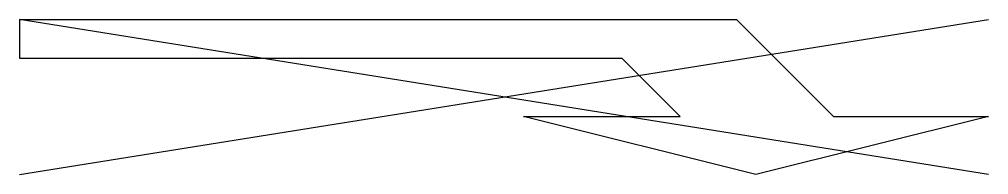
# Model space of a CAD drawing. Header units: metres. Extents: x 0 to 2.5, y -0.35 to 0.05.
import ezdxf

# ---------------------------------------------------------------- set-up
doc = ezdxf.new("R2010")
doc.units = ezdxf.units.M
doc.header["$LTSCALE"] = 0.2

msp = doc.modelspace()

# ---------------------------------------------------------------- linework, layer by layer
for p, q in [((0, 0.05), (1.85, 0.05)), ((0, 0.05), (0, -0.05)), ((0, -0.35), (2.5, 0.05)), ((2.5, -0.35), (0, 0.05)), ((2.1, -0.2), (1.85, 0.05)), ((0, -0.05), (1.554, -0.05)), ((1.704, -0.2), (1.554, -0.05)), ((1.9, -0.35), (1.3, -0.2)), ((1.3, -0.2), (1.704, -0.2)), ((2.5, -0.2), (1.9, -0.35)), ((2.1, -0.2), (2.5, -0.2))]:
    msp.add_line(p, q)

doc.saveas('drawing.dxf')
